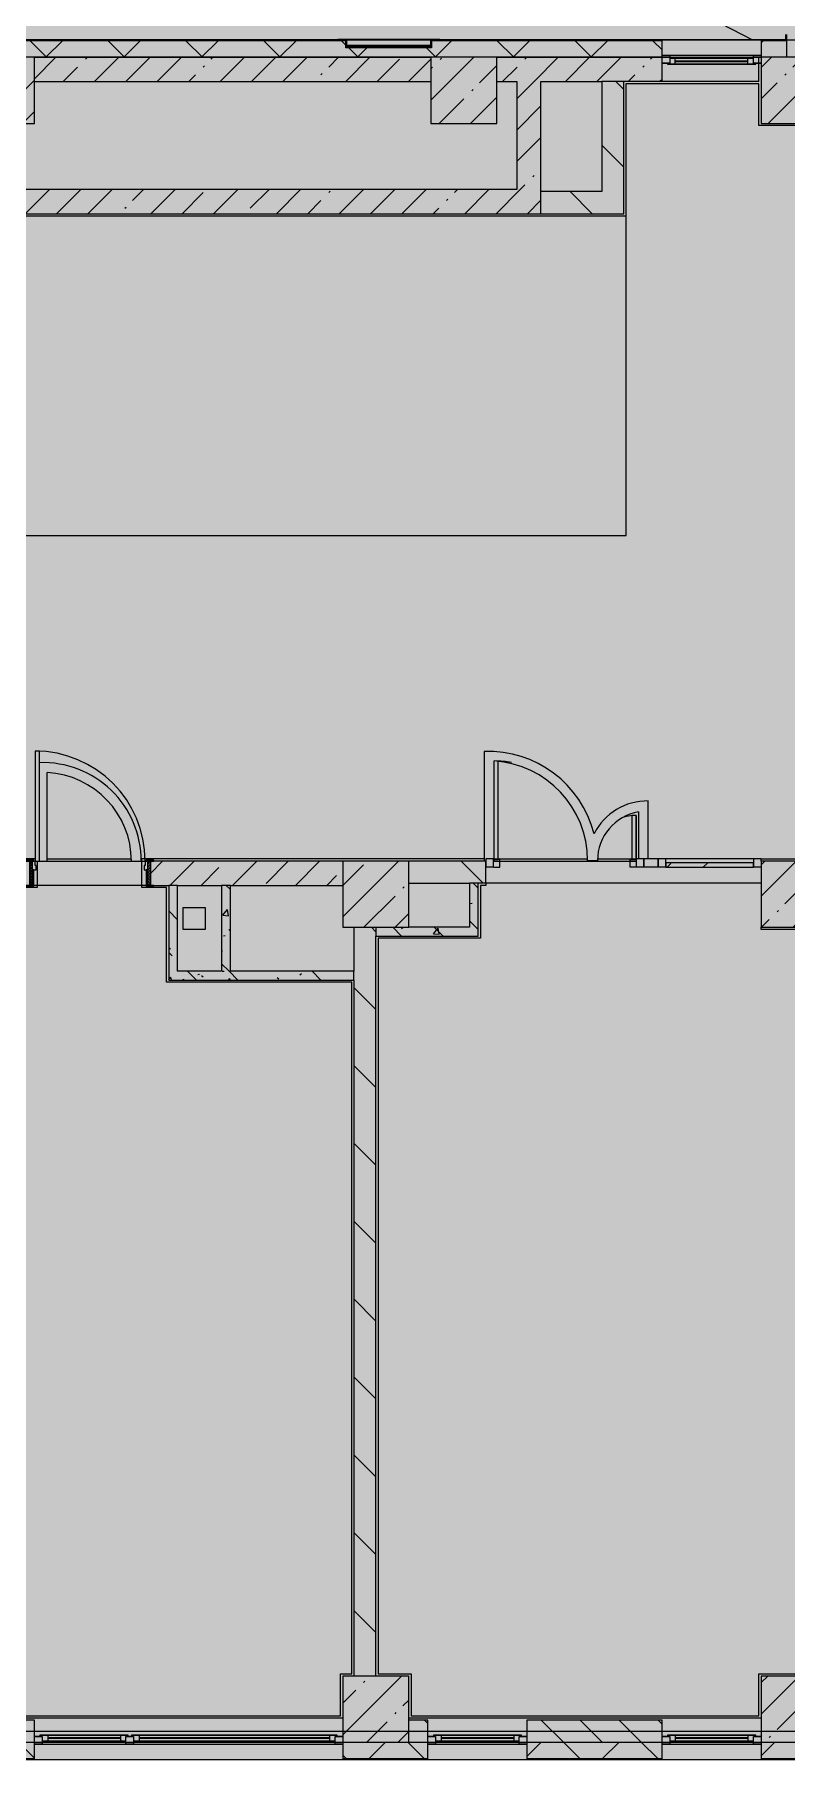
# Model space of a CAD drawing. Header units: millimetres. Extents: x -5507 to 191320, y -8553 to 29000.
# Drawn here: x 88750 to 95580, y -258 to 15407 of the extents above; entities that cross this region are included whole.
import ezdxf

# ---------------------------------------------------------------- set-up
doc = ezdxf.new("R2010")
doc.units = ezdxf.units.MM
for name, color, linetype, lineweight in [('A-DETL-2', 7, 'Continuous', 5), ('A-GLAZ-CURT-1', 7, 'Continuous', 5), ('A-WALL-4', 7, 'Continuous', 5), ('I-WALL-2', 7, 'Continuous', 5), ('S-COLS-2', 7, 'Continuous', 5), ('Оси', 7, 'Continuous', 9)]:
    doc.layers.add(name, color=color, linetype=linetype, lineweight=lineweight)
doc.layers.add('A-DETL-GENF-4', color=7, linetype='Continuous', lineweight=9, true_color=0xc0c0c0, transparency=0.4)
for name, color, linetype, lineweight, true_color in [('A-DETL-GENF-5', 7, 'Continuous', 5, 0xb7b7b7), ('A-DOOR-1', 7, 'Continuous', 5, 0xaaaaaa), ('A-DOOR-2', 7, 'Continuous', 5, 0xe2e2e2), ('A-DOOR-3', 7, 'Continuous', 5, 0xb7b7b7), ('A-DOOR-FRAM-1', 7, 'Continuous', 5, 0xe2e2e2), ('A-DOOR-FRAM-2', 7, 'Continuous', 5, 0xaaaaaa), ('A-DOOR-FRAM-3', 7, 'Continuous', 5, 0xb7b7b7), ('A-FLOR-1', 7, 'Continuous', 5, 0xb7b7b7), ('A-GENM-2', 7, 'Continuous', 5, 0x737373), ('A-GENM-3', 7, 'Continuous', 5, 0xa1a1a1), ('A-GLAZ-3', 7, 'Continuous', 5, 0x737373), ('A-GLAZ-CURT-2', 7, 'Continuous', 5, 0x737373), ('A-GLAZ-CWMG-3', 7, 'Continuous', 5, 0x737373), ('A-WALL-5', 7, 'Continuous', 5, 0x737373), ('A-WALL-6', 7, 'Continuous', 9, 0x737373), ('A-WALL-7', 7, 'Continuous', 5, 0xa1a1a1), ('I-WALL-3', 7, 'Continuous', 5, 0x737373), ('I-WALL-4', 7, 'Continuous', 5, 0x787878), ('S-COLS-1', 7, 'Continuous', 5, 0x737373)]:
    doc.layers.add(name, color=color, linetype=linetype, lineweight=lineweight, true_color=true_color)
pattern_1 = [(45, (62340, 0), (-353.5534, 353.5534), []), (135, (62340, 0), (-353.5534, -353.5534), [])]
pattern_2 = [(135, (62340, 0), (-353.5534, -353.5534), [])]
pattern_3 = [(135, (62340, 0), (-377.171, -377.171), [533.4, -88.9, 17.78, -88.9]), (135, (62340, 376.94), (-377.171, -377.171), []), (50, (62340, 0), (637.6445, -55.787), [66.675, -733.425]), (355, (62340, 0), (-123.35, 668.699), [53.34, -586.74]), (100.451, (62393.1, -4.65), (514.299, 612.908), [56.665, -623.315]), (46.184, (62340, 177.8), (948.776, -147.15), [100.012, -1100.137]), (96.636, (62419, 165.5), (830.91, 865.997), [84.998, -934.973]), (351.184, (62340, 177.8), (830.918, 865.988), [80.01, -880.11]), (21, (62428.9, 133.35), (530.651, -357.928), [66.675, -733.425]), (326, (62428.9, 133.35), (216.308, 644.658), [53.34, -586.74]), (71.451, (62473.1, 103.5), (746.96, 286.724), [56.665, -623.315]), (37.5, (62339.98, 0), (10.8105, 295.9426), [16.764, -562.864, 16.764, -578.866, -588.962]), (37.5, (62339.98, 0), (10.8105, 295.9426), [-1175.258, 16.764, -572.198]), (7.5, (62339.98, 0), (233.869, 350.6318), [16.764, -322.834, 16.764, -549.529, -224.472]), (7.5, (62339.98, 0), (233.869, 350.6318), [-905.891, 16.764, -207.708]), (327.5, (62141.73, 0), (474.5678, -20.0513), [16.764, -205.486, 16.764, -676.656, -920.115]), (327.5, (62141.73, 0), (474.5678, -20.0513), [-915.67, 16.764, -903.351]), (317.5, (62052.83, 0), (518.452, 88.9934), [16.764, -272.161, 16.764, -443.738, -653.415]), (317.5, (62052.83, 0), (518.452, 88.9934), [-749.427, 16.764, -636.651])]
pattern_4 = [(45, (62340, 0), (-285.123, 285.123), []), (45, (62625.1, 0), (-285.123, 285.123), [504.031, -100.806, 16.764, -84.042])]

# ---------------------------------------------------------------- blocks, each defined once
blk = doc.blocks.new('BSC_Колонна _Прямоугольная - 600х600-23286269-3_5_1_птичка')
at = {"layer": 'S-COLS-2'}
h = blk.add_hatch(dxfattribs=at)
h.set_pattern_fill('FP_40', color=256, style=0, pattern_type=2)
h.set_pattern_definition([(45, (-29509.74, -7600), (-285.123, 285.123), []), (45, (-29224.6, -7600), (-285.123, 285.123), [504.031, -100.806, 16.764, -84.042])])
h.paths.add_polyline_path([(300, -300), (300, 300), (-300, 300), (-300, -300)])
at = {"layer": 'S-COLS-1'}
for p, q in [((300, 300), (-300, 300)), ((-300, 300), (-300, -300)), ((300, -300), (300, 300)), ((-300, -300), (300, -300))]:
    blk.add_line(p, q, dxfattribs=at)
blk = doc.blocks.new('BSC_Колонна _Прямоугольная - 600х600-V30-3_5_1_птичка')
at = {"layer": 'S-COLS-2'}
h = blk.add_hatch(dxfattribs=at)
h.set_pattern_fill('FP_47', color=256, style=0, pattern_type=2)
h.set_pattern_definition([(45, (-29509.74, -200), (-285.123, 285.123), []), (45, (-29224.6, -200), (-285.123, 285.123), [504.031, -100.806, 16.764, -84.042])])
h.paths.add_polyline_path([(300, -300), (300, 300), (-300, 300), (-300, -300)])
at = {"layer": 'S-COLS-1'}
for p, q in [((300, 300), (-300, 300)), ((-300, 300), (-300, -300)), ((300, -300), (300, 300)), ((-300, -300), (300, -300))]:
    blk.add_line(p, q, dxfattribs=at)
blk = doc.blocks.new('BSC_Колонна _Прямоугольная - 600х600-V42-3_5_1_птичка')
at = {"layer": 'S-COLS-2'}
h = blk.add_hatch(dxfattribs=at)
h.set_pattern_fill('FP_60', color=256, style=0, pattern_type=2)
h.set_pattern_definition([(45, (-26110, -14900), (-285.123, 285.123), []), (45, (-25824.88, -14900), (-285.123, 285.123), [504.031, -100.806, 16.764, -84.042])])
h.paths.add_polyline_path([(300, -300), (300, 300), (-300, 300), (-300, -300)])
at = {"layer": 'S-COLS-1'}
for p, q in [((300, 300), (-300, 300)), ((-300, 300), (-300, -300)), ((300, -300), (300, 300)), ((-300, -300), (300, -300))]:
    blk.add_line(p, q, dxfattribs=at)
blk = doc.blocks.new('BSC_Колонна _Прямоугольная - 600х600-V49-3_5_1_птичка')
at = {"layer": 'S-COLS-2'}
h = blk.add_hatch(dxfattribs=at)
h.set_pattern_fill('FP_75', color=256, style=0, pattern_type=2)
h.set_pattern_definition([(45, (-33310, -7600), (-285.123, 285.123), []), (45, (-33024.88, -7600), (-285.123, 285.123), [504.031, -100.806, 16.764, -84.042])])
h.paths.add_polyline_path([(300, -300), (300, 300), (-300, 300), (-300, -300), (252, -300)])
at = {"layer": 'S-COLS-1'}
for p, q in [((300, 300), (-300, 300)), ((-300, 300), (-300, -300)), ((300, -300), (300, 300)), ((-300, -300), (300, -300))]:
    blk.add_line(p, q, dxfattribs=at)
blk = doc.blocks.new('BSC_Колонна _Прямоугольная - 600х600-V50-3_5_1_птичка')
at = {"layer": 'S-COLS-2'}
h = blk.add_hatch(dxfattribs=at)
h.set_pattern_fill('FP_76', color=256, style=0, pattern_type=2)
h.set_pattern_definition([(45, (-33310, -200), (-285.123, 285.123), []), (45, (-33024.88, -200), (-285.123, 285.123), [504.031, -100.806, 16.764, -84.042])])
h.paths.add_polyline_path([(300, -300), (300, 300), (-300, 300), (-300, -300), (252, -300)])
at = {"layer": 'S-COLS-1'}
for p, q in [((300, 300), (-300, 300)), ((-300, 300), (-300, -300)), ((300, -300), (300, 300)), ((-300, -300), (300, -300))]:
    blk.add_line(p, q, dxfattribs=at)
blk = doc.blocks.new('BSC_Колонна _Прямоугольная - 600х600-V67-3_5_1_птичка')
at = {"layer": 'S-COLS-2'}
h = blk.add_hatch(dxfattribs=at)
h.set_pattern_fill('FP_90', color=256, style=0, pattern_type=2)
h.set_pattern_definition([(45, (-33310, -14900), (-285.123, 285.123), []), (45, (-33024.88, -14900), (-285.123, 285.123), [504.031, -100.806, 16.764, -84.042])])
h.paths.add_polyline_path([(-300, -300), (300, -300), (300, 300), (-300, 300), (-300, -207)])
at = {"layer": 'S-COLS-1'}
for p, q in [((300, 300), (-300, 300)), ((-300, 300), (-300, -300)), ((300, -300), (300, 300)), ((-300, -300), (300, -300))]:
    blk.add_line(p, q, dxfattribs=at)
blk = doc.blocks.new('BSC_Колонна _Прямоугольная - 600х600-V78-3_5_1_птичка')
at = {"layer": 'S-COLS-2'}
h = blk.add_hatch(dxfattribs=at)
h.set_pattern_fill('FP_102', color=256, style=0, pattern_type=2)
h.set_pattern_definition([(45, (-30310, -14900), (-285.123, 285.123), []), (45, (-30024.88, -14900), (-285.123, 285.123), [504.031, -100.806, 16.764, -84.042])])
h.paths.add_polyline_path([(300, -300), (300, 300), (-300, 300), (-300, -300)])
at = {"layer": 'S-COLS-1'}
for p, q in [((300, 300), (-300, 300)), ((-300, 300), (-300, -300)), ((300, -300), (300, 300)), ((-300, -300), (300, -300))]:
    blk.add_line(p, q, dxfattribs=at)
blk = doc.blocks.new('120_Окно_СКБ_1Ст - 120_Окно_СКБ_1Ст 900х2500_h_-22445987-3_5_1_птичка')
at = {"layer": 'A-GLAZ-3'}
for p, q in [((-450, -127), (-450, -57)), ((-450, -57), (-380, -57)), ((450, -57), (-450, -57)), ((-380, -127), (-450, -127)), ((-450, -127), (-400, -127)), ((-380, -127), (-400, -127)), ((-400, -127), (-400, -137)), ((-400, -137), (400, -137)), ((400, -137), (-400, -137)), ((-380, -57), (-380, -127)), ((380, -87), (-380, -87)), ((-380, -87), (-380, -127)), ((-330, -137), (-330, -87)), ((-330, -107), (330, -107)), ((330, -117), (-330, -117)), ((330, -137), (330, -87)), ((380, -127), (380, -57)), ((380, -57), (450, -57)), ((380, -127), (380, -87)), ((450, -127), (380, -127)), ((400, -127), (380, -127)), ((400, -127), (450, -127)), ((400, -137), (400, -127)), ((450, -57), (450, -127))]:
    blk.add_line(p, q, dxfattribs=at)
blk = doc.blocks.new('120_Окно_СКБ_2Ст - 120_Окно_СКБ_2Ст 2800х2500_створка_-22445922-3_5_1_птичка')
at = {"layer": 'A-GLAZ-3'}
for p, q in [((-1400, -127), (-1400, -57)), ((-1400, -57), (-1330, -57)), ((1400, -57), (-1400, -57)), ((-1330, -127), (-1400, -127)), ((-1400, -127), (-1350, -127)), ((-1330, -127), (-1350, -127)), ((-1350, -127), (-1350, -137)), ((-1350, -137), (520, -137)), ((520, -137), (-1350, -137)), ((-1330, -57), (-1330, -127)), ((500, -87), (-1330, -87)), ((-1330, -87), (-1330, -127)), ((-1280, -137), (-1280, -87)), ((-1280, -107), (450, -107)), ((450, -117), (-1280, -117)), ((450, -137), (450, -87)), ((500, -127), (500, -57)), ((500, -57), (570, -57)), ((500, -127), (500, -87)), ((570, -127), (500, -127)), ((520, -127), (500, -127)), ((520, -127), (550, -127)), ((520, -137), (520, -127)), ((570, -127), (550, -127)), ((550, -127), (550, -137)), ((550, -137), (1350, -137)), ((1350, -137), (550, -137)), ((570, -57), (570, -127)), ((1330, -87), (570, -87)), ((570, -87), (570, -127)), ((620, -137), (620, -87)), ((620, -107), (1280, -107)), ((1280, -117), (620, -117)), ((1280, -137), (1280, -87)), ((1330, -127), (1330, -57)), ((1330, -57), (1400, -57)), ((1330, -127), (1330, -87)), ((1400, -127), (1330, -127)), ((1350, -127), (1330, -127)), ((1350, -127), (1400, -127)), ((1350, -137), (1350, -127)), ((1400, -57), (1400, -127))]:
    blk.add_line(p, q, dxfattribs=at)
blk = doc.blocks.new('120_Окно_СКБ_1Ст - 120_Окно_СКБ_1Ст_900х2500_h_-20705657-3_5_1_птичка')
at = {"layer": 'A-GLAZ-3'}
for p, q in [((-450, -127), (-450, -57)), ((-450, -57), (-380, -57)), ((450, -57), (-450, -57)), ((-380, -127), (-450, -127)), ((-450, -127), (-400, -127)), ((-380, -127), (-400, -127)), ((-400, -127), (-400, -137)), ((-400, -137), (400, -137)), ((400, -137), (-400, -137)), ((-380, -57), (-380, -127)), ((380, -87), (-380, -87)), ((-380, -87), (-380, -127)), ((-330, -137), (-330, -87)), ((-330, -107), (330, -107)), ((330, -117), (-330, -117)), ((330, -137), (330, -87)), ((380, -127), (380, -57)), ((380, -57), (450, -57)), ((380, -127), (380, -87)), ((450, -127), (380, -127)), ((400, -127), (380, -127)), ((400, -127), (450, -127)), ((400, -137), (400, -127)), ((450, -57), (450, -127))]:
    blk.add_line(p, q, dxfattribs=at)
blk = doc.blocks.new('Уголок вложенный - Уголок вложенный-23831105-3_5_1_птичка')
at = {"layer": 'A-GENM-2'}
for p, q in [((29164, 15365), (29244, 15365)), ((29164, 15361), (29164, 15365)), ((29244, 15365), (29244, 15285)), ((29237, 15288), (29237, 15349)), ((29244, 15285), (29240, 15285))]:
    blk.add_line(p, q, dxfattribs=at)
at = {"layer": 'A-GENM-2', "flags": 128}
for points in [[(29167, 15358), (29166, 15358), (29166, 15358), (29165, 15359), (29165, 15359), (29164, 15360), (29164, 15360), (29164, 15361)], [(29237, 15349), (29237, 15351), (29236, 15353), (29235, 15355), (29234, 15356), (29232, 15357), (29230, 15358), (29228, 15358)], [(29240, 15285), (29239, 15285), (29239, 15285), (29238, 15286), (29238, 15286), (29237, 15287), (29237, 15287), (29237, 15288)]]:
    blk.add_lwpolyline(points, dxfattribs=at)
at = {"layer": 'A-GENM-3'}
blk.add_line((29228, 15358), (29167, 15358), dxfattribs=at)
blk = doc.blocks.new('Уголок вложенный - Уголок вложенный-V129-3_5_1_птичка')
at = {"layer": 'A-GENM-2'}
for p, q in [((30010, 15365), (30090, 15365)), ((30010, 15285), (30010, 15365)), ((30090, 15365), (30090, 15361)), ((30014, 15285), (30010, 15285)), ((30017, 15349), (30017, 15288))]:
    blk.add_line(p, q, dxfattribs=at)
at = {"layer": 'A-GENM-2', "flags": 128}
for points in [[(30026, 15358), (30024, 15358), (30022, 15357), (30020, 15356), (30019, 15355), (30018, 15353), (30017, 15351), (30017, 15349)], [(30090, 15361), (30090, 15360), (30090, 15360), (30089, 15359), (30089, 15359), (30088, 15358), (30088, 15358), (30087, 15358)], [(30017, 15288), (30017, 15287), (30017, 15287), (30016, 15286), (30016, 15286), (30015, 15285), (30015, 15285), (30014, 15285)]]:
    blk.add_lwpolyline(points, dxfattribs=at)
at = {"layer": 'A-GENM-3'}
blk.add_line((30087, 15358), (30026, 15358), dxfattribs=at)
blk = doc.blocks.new('Уголок вложенный - Уголок вложенный-V130-3_5_1_птичка')
at = {"layer": 'A-GENM-2'}
for p, q in [((29244, 15365), (30010, 15365)), ((30010, 15285), (29244, 15285))]:
    blk.add_line(p, q, dxfattribs=at)
at = {"layer": 'A-GENM-2', "flags": 128}
for points in [[(29237, 15349), (29237, 15351), (29236, 15353), (29235, 15355), (29234, 15356), (29232, 15357), (29230, 15358), (29228, 15358)], [(30026, 15358), (30024, 15358), (30022, 15357), (30020, 15356), (30019, 15355), (30018, 15353), (30017, 15351), (30017, 15349)]]:
    blk.add_lwpolyline(points, dxfattribs=at)
blk = doc.blocks.new('Полоса с поворотом - Полоса с поворотом-23831104-3_5_1_птичка')
at = {"layer": 'A-GENM-2'}
for p, q in [((19017, 15363), (19783, 15363)), ((19783, 15306), (19017, 15306)), ((19017, 15298), (19783, 15298))]:
    blk.add_line(p, q, dxfattribs=at)
blk = doc.blocks.new('110_Дверь_СКБ_1Ст_Внутренняя1 - Д-4_п__1100x2100h_административные помещения-32218723-3_5_1_птичка')
at = {"layer": 'A-DOOR-1'}
h = blk.add_hatch(dxfattribs=at)
h.set_pattern_fill('FP_86', color=256, style=0, pattern_type=2)
h.set_pattern_definition([(135, (1751.41, 174.685), (-14.14214, -14.14214), []), (225, (1751.41, 174.685), (14.14214, -14.14214), [])])
h.paths.add_polyline_path([(562.5, -110), (562.5, 110), (537.5, 110), (537.5, -110)])
at = {"layer": 'A-DOOR-2'}
h = blk.add_hatch(color=256, dxfattribs=at)
h.paths.add_polyline_path([(502.5, 30), (537.5, 30), (537.5, 110), (512.5, 110), (512.5, 70), (502.5, 70)])
h.paths.add_polyline_path([(-477.5, 30), (-477.5, 70), (-487.5, 70), (-487.5, 110), (-512.5, 110), (-512.5, 30)])
at = {"layer": 'A-DOOR-FRAM-1'}
for points in [[(-447.5, 110), (-447.5, 1110), (-487.5, 1110), (-487.5, 110)], [(-497.5, 110), (-497.5, 118), (-567.5, 118), (-567.5, 110)], [(-497.5, -110), (-497.5, 30), (-512.5, 30), (-512.5, -110)], [(592.5, 110), (592.5, 118), (522.5, 118), (522.5, 110)], [(537.5, -110), (537.5, 30), (522.5, 30), (522.5, -110)], [(-497.5, -118), (-497.5, -110), (-567.5, -110), (-567.5, -118)], [(592.5, -118), (592.5, -110), (522.5, -110), (522.5, -118)]]:
    blk.add_hatch(color=256, dxfattribs=at).paths.add_polyline_path(points)
at = {"layer": 'A-DOOR-FRAM-2'}
h = blk.add_hatch(dxfattribs=at)
h.set_pattern_fill('FP_87', color=256, style=0, pattern_type=2)
h.set_pattern_definition([(45, (-371.384, 174.685), (-14.1421, 14.1421), []), (135, (-371.384, 174.685), (-14.1421, -14.1421), [])])
h.paths.add_polyline_path([(-512.5, -110), (-512.5, 110), (-537.5, 110), (-537.5, -110)])
at = {"layer": 'A-DOOR-3'}
for p, q in [((-487.5, 1110), (-487.5, 110)), ((-447.5, 1110), (-487.5, 1110)), ((-447.5, 110), (-447.5, 1110)), ((-487.5, 110), (-447.5, 110))]:
    blk.add_line(p, q, dxfattribs=at)
blk.add_arc((-487.5, 110), 1000, 360, 90, dxfattribs=at)
at = {"layer": 'A-DOOR-FRAM-3'}
for p, q in [((-497.5, 118), (-567.5, 118)), ((-567.5, 118), (-567.5, 110)), ((-567.5, 110), (-497.5, 110)), ((-512.5, 110), (-537.5, 110)), ((-537.5, 110), (-537.5, -110)), ((-487.5, 110), (-512.5, 110)), ((-512.5, 110), (-512.5, 30)), ((-512.5, -110), (-512.5, 110)), ((-497.5, 110), (-512.5, 110)), ((-512.5, 110), (-512.5, 109)), ((-512.5, 109), (-497.5, 109)), ((-512.5, 30), (-477.5, 30)), ((-497.5, 30), (-512.5, 30)), ((-512.5, 30), (-512.5, -110)), ((-497.5, 110), (-497.5, 118)), ((-497.5, 109), (-497.5, 110)), ((-497.5, -110), (-497.5, 30)), ((-487.5, 70), (-487.5, 110)), ((-477.5, 70), (-487.5, 70)), ((-477.5, 30), (-477.5, 70)), ((512.5, 70), (502.5, 70)), ((502.5, 70), (502.5, 30)), ((502.5, 30), (537.5, 30)), ((512.5, 110), (512.5, 70)), ((537.5, 110), (512.5, 110)), ((592.5, 118), (522.5, 118)), ((522.5, 118), (522.5, 110)), ((537.5, 110), (522.5, 110)), ((522.5, 110), (522.5, 109)), ((522.5, 110), (592.5, 110)), ((522.5, 109), (537.5, 109)), ((537.5, 30), (522.5, 30)), ((522.5, 30), (522.5, -110)), ((537.5, 30), (537.5, 110)), ((562.5, 110), (537.5, 110)), ((537.5, 110), (537.5, -110)), ((537.5, 109), (537.5, 110)), ((537.5, -110), (537.5, 30)), ((562.5, -110), (562.5, 110)), ((592.5, 110), (592.5, 118)), ((-497.5, -110), (-567.5, -110)), ((-567.5, -110), (-567.5, -118)), ((-567.5, -118), (-497.5, -118)), ((-537.5, -110), (-512.5, -110)), ((-512.5, -110), (-497.5, -110)), ((-497.5, -118), (-497.5, -110)), ((522.5, -110), (537.5, -110)), ((592.5, -110), (522.5, -110)), ((522.5, -110), (522.5, -118)), ((522.5, -118), (592.5, -118)), ((537.5, -110), (562.5, -110)), ((592.5, -118), (592.5, -110))]:
    blk.add_line(p, q, dxfattribs=at)
blk = doc.blocks.new('Прямоугольный импост - 50 x 70 мм-31700031-3_5_1_птичка')
at = {"layer": 'A-GLAZ-CWMG-3'}
for p, q in [((-70, 35), (0, 35)), ((-70, -35), (-70, 35)), ((0, -35), (-70, -35)), ((0, -15), (0, -35))]:
    blk.add_line(p, q, dxfattribs=at)
blk = doc.blocks.new('Дверь_Витражная_остекление_ - ДВН_ДАО_Главный вход_1200 в свету-31742133-3_5_1_птичка')
at = {"layer": 'A-DOOR-2'}
for points in [[(-607, 30), (-607, 920), (-643, 925), (-643, 30), (-621, 30)], [(647, 30), (647, 430), (607, 430), (607, 30)]]:
    blk.add_hatch(color=256, dxfattribs=at).paths.add_polyline_path(points)
at = {"layer": 'A-DETL-GENF-5'}
for p, q in [((-607, 30), (-607, 920)), ((647, 430), (607, 430)), ((607, 430), (607, 30)), ((647, 35), (647, 430)), ((-643, 30), (-607, 30)), ((-592, 30), (-643, 30)), ((-592, -40), (-592, 30)), ((592, -40), (592, 30)), ((592, 30), (647, 30)), ((607, 30), (647, 30)), ((-647, -40), (-592, -40)), ((647, -40), (592, -40))]:
    blk.add_line(p, q, dxfattribs=at)
at = {"layer": 'A-DOOR-3'}
blk.add_line((647, 430), (647, 35), dxfattribs=at)
for centre, radius, start, end in [((-647, 30), 895, 79.5087, 89.7197), ((647, 30), 400, 90, 110.0384)]:
    blk.add_arc(centre, radius, start, end, dxfattribs=at)
blk = doc.blocks.new('Системная панель - Стемалит - 40мм-32257327-3_5_1_птичка')
at = {"layer": 'A-GLAZ-CURT-2'}
for p, q in [((65, 35), (-65, 35)), ((-65, 35), (-65, -35)), ((65, -35), (65, 35)), ((-65, -35), (65, -35))]:
    blk.add_line(p, q, dxfattribs=at)
blk = doc.blocks.new('Прямоугольный импост - 50 x 70 мм-31687886-3_5_1_птичка')
at = {"layer": 'A-GLAZ-CWMG-3'}
for p, q in [((-35, 35), (35, 35)), ((-35, -35), (-35, 35)), ((35, 35), (35, -35)), ((35, -35), (-35, -35))]:
    blk.add_line(p, q, dxfattribs=at)
blk = doc.blocks.new('Прямоугольный импост - 50 x 70 мм-31701779-3_5_1_птичка')
at = {"layer": 'A-GLAZ-CWMG-3'}
for p, q in [((0, 35), (-70, 35)), ((-70, 35), (-70, -35)), ((0, -35), (0, 35)), ((-70, -35), (0, -35))]:
    blk.add_line(p, q, dxfattribs=at)
blk = doc.blocks.new('Системная панель - Стекло - 40мм-32257331-3_5_1_птичка')
at = {"layer": 'A-GLAZ-CURT-1'}
h = blk.add_hatch(dxfattribs=at)
h.set_pattern_fill('FP_152', color=256, style=0, pattern_type=2)
h.set_pattern_definition([(45, (-33042.5, -7385), (-1414.21, 1414.21), [1000, -3000]), (45, (-34042.5, -7885), (-1414.21, 1414.21), [3000, -1000]), (45, (-32042.5, -8385), (-1414.21, 1414.21), [1000, -3000])])
h.paths.add_polyline_path([(398, -40), (398, 0), (-398, 0), (-398, -40), (88, -40)])
at = {"layer": 'A-GLAZ-CURT-2'}
for p, q in [((398, 0), (-398, 0)), ((-398, 0), (-398, -40)), ((398, -40), (398, 0)), ((-398, -40), (398, -40))]:
    blk.add_line(p, q, dxfattribs=at)
blk = doc.blocks.new('Прямоугольный импост - 50 x 70 мм-31702100-3_5_1_птичка')
at = {"layer": 'A-GLAZ-CWMG-3'}
for p, q in [((-35, 35), (35, 35)), ((-35, -35), (-35, 35)), ((35, 35), (35, -35)), ((35, -35), (-35, -35))]:
    blk.add_line(p, q, dxfattribs=at)
blk = doc.blocks.new('Прямоугольный импост - 50 x 70 мм-31720914-3_5_1_птичка')
at = {"layer": 'A-GLAZ-CWMG-3'}
blk.add_line((32940, 7920), (32145, 7920), dxfattribs=at)

msp = doc.modelspace()

# ---------------------------------------------------------------- hatches: boundary and pattern name
at = {"layer": 'A-DETL-GENF-4'}
for points in [[(61411.3, 14774.9), (62072, 14774.9), (62072, 15358), (101100, 15358), (101100, 23888.3), (96268.1, 23888.3), (96268.1, 27398.1), (59930.9, 27398.1), (59930.9, 14774.9), (60945.3, 14774.9)], [(98698.7, -258), (100650, -258), (100650, 15358), (62072, 15358), (62072, -258), (97766.6, -258)]]:
    msp.add_hatch(color=256, dxfattribs=at).paths.add_polyline_path(points)
at = {"layer": 'A-WALL-4'}
h = msp.add_hatch(dxfattribs=at)
h.set_pattern_fill('FP_66', color=256, style=0, pattern_type=2)
h.set_pattern_definition(pattern_1)
h.paths.add_polyline_path([(91241.3, 15200), (94450, 15200), (94450, 15350), (92357, 15349), (92357, 15288), (92350, 15285), (91577, 15288), (91577, 15350), (87950.2, 15349), (87950.2, 15288), (87943.2, 15285), (86770.2, 15288), (86770.2, 15350), (82130, 15349), (82130, 15288), (82123, 15285), (81350, 15288), (81350, 15350), (77123, 15349), (77123, 15288), (77116, 15285), (76943, 15288), (76942.8, 15350), (75200, 15350), (75200, 15200), (89376.9, 15200)])
h.paths.add_polyline_path([(100650, 15200), (100650, 15350), (100150, 15350), (100150, 15200), (100563.1, 15200)])
h.paths.add_polyline_path([(97000, 15200), (97750, 15200), (97750, 15350), (97000, 15350)])
h.paths.add_polyline_path([(95950, 15200), (96100, 15200), (96100, 15350), (95950, 15350), (95950, 15271.3)])
h.paths.add_polyline_path([(68868.8, 15200), (69100, 15200), (69100, 15350), (62380, 15350), (62380, 15293), (62230, 15293), (62230, 15200), (68500, 15200)])
h.paths.add_polyline_path([(72100, 15200), (72100, 15350), (71500, 15350), (71500, 15200), (71665.4, 15200)])
h.paths.add_polyline_path([(70600, 15200), (70600, 15350), (70000, 15350), (70000, 15200)])
h.paths.add_polyline_path([(95580, 15200), (95575, 15350), (95350, 15350), (95350, 15200)])
h = msp.add_hatch(dxfattribs=at)
h.set_pattern_fill('FP_64', color=256, style=0, pattern_type=2)
h.set_pattern_definition([(135, (62339.98, 0), (-176.7767, -176.7767), [])])
h.paths.add_polyline_path([(94037.8, -100), (94450, -100), (94450, 100), (93222.8, 100), (93222.8, -100)])
h.paths.add_polyline_path([(100330, -100), (100330, 100), (99763, 100), (99763, -100)])
h.paths.add_polyline_path([(92173.4, -100), (92322.8, -100), (92322.8, 100), (92149.7, 100), (92149.7, -100)])
h.paths.add_polyline_path([(98698.7, -100), (98863, -100), (98863, 100), (98310, 100), (98310, -100)])
h.paths.add_polyline_path([(95950, -100), (96210, -100), (96210, 100), (95950, 100), (95950, 39.5)])
h.paths.add_polyline_path([(85050, -100), (85050, 100), (84850, 100), (84850, -100)])
h.paths.add_polyline_path([(81700, -100), (83050, -100), (83050, 100), (81700, 100)])
h.paths.add_polyline_path([(87150, -100), (87900, -100), (87900, 100), (87150, 100)])
h.paths.add_polyline_path([(88749.7, -100), (88749.7, 100), (88500, 100), (88500, -100)])
h.paths.add_polyline_path([(79600, -100), (79600, 100), (78850, 100), (78850, -100), (79122.9, -100)])
h.paths.add_polyline_path([(84250, -100), (84250, 100), (83950, 100), (83950, -100)])
h.paths.add_polyline_path([(69801, -100), (70000, -100), (70000, 100), (69170, 100), (69170, -100)])
h.paths.add_polyline_path([(73450, -100), (73450, 100), (72699.7, 100), (72699.7, -100)])
h.paths.add_polyline_path([(74350, -100), (74500, -100), (74500, 100), (74350, 100)])
h.paths.add_polyline_path([(77200, -100), (77950, -100), (77950, 100), (77200, 100)])
h = msp.add_hatch(dxfattribs=at)
h.set_pattern_fill('FP_66', color=256, style=0, pattern_type=2)
h.set_pattern_definition(pattern_1)
h.paths.add_polyline_path([(88444.7, -250), (88749.7, -250), (88749.7, -100), (87150, -100), (87150, -250), (87512.5, -250)])
h.paths.add_polyline_path([(92322.8, -250), (92322.8, -100), (91549.7, -100), (91549.7, -250), (92173.4, -250)])
h.paths.add_polyline_path([(93222.8, -250), (94450, -250), (94450, -100), (93222.8, -100)])
h.paths.add_polyline_path([(100650, -250), (100650, -100), (99763, -100), (99763, -250), (100563.1, -250)])
h.paths.add_polyline_path([(98863, -250), (98863, -100), (98310, -100), (98310, -250), (98698.7, -250)])
h.paths.add_polyline_path([(95350, -250), (96210, -250), (96210, -100), (95350, -100)])
h.paths.add_polyline_path([(83050, -250), (83050, -100), (81700, -100), (81700, -250), (81919.4, -250)])
h.paths.add_polyline_path([(83950, -250), (85050, -250), (85050, -100), (83950, -100)])
h.paths.add_polyline_path([(77200, -250), (77950, -250), (77950, -100), (77200, -100)])
h.paths.add_polyline_path([(78850, -250), (79600, -250), (79600, -100), (78850, -100)])
h.paths.add_polyline_path([(75100, -250), (75100, -100), (74350, -100), (74350, -250), (74461.9, -250)])
h.paths.add_polyline_path([(63275.7, -250), (66070, -250), (66070, -100), (62080, -100), (62080, -250)])
h.paths.add_polyline_path([(72699.7, -250), (73450, -250), (73450, -100), (72699.7, -100)])
h.paths.add_polyline_path([(70599.7, -250), (70599.7, -100), (69170, -100), (69170, -250), (69801, -250)])
at = {"layer": 'I-WALL-2'}
h = msp.add_hatch(dxfattribs=at)
h.set_pattern_fill('FP_62', color=256, style=0, pattern_type=2)
h.set_pattern_definition(pattern_4)
h.paths.add_polyline_path([(94450, 14980), (94450, 15200), (92950, 15200), (92950, 14980), (94101.2, 14980)])
h.paths.add_polyline_path([(77150, 14980), (80450.2, 14980), (80450.2, 15200), (76650, 15200), (76650, 14980)])
h.paths.add_polyline_path([(92350, 14980), (92350, 15200), (88750, 15200), (88750, 14980), (92173.4, 14980)])
h.paths.add_polyline_path([(88150, 14980), (88150, 15200), (84850, 15200), (84850, 14980), (87512.5, 14980)])
h.paths.add_polyline_path([(81050.2, 14980), (84250, 14980), (84250, 15200), (81050.2, 15200)])
h = msp.add_hatch(dxfattribs=at)
h.set_pattern_fill('FP_62', color=256, style=0, pattern_type=2)
h.set_pattern_definition(pattern_4)
h.paths.add_polyline_path([(93350, 14000), (93350, 14980), (93130, 14980), (93130, 14000)])
h = msp.add_hatch(dxfattribs=at)
h.set_pattern_fill('FP_65', color=256, style=0, pattern_type=2)
h.set_pattern_definition(pattern_2)
h.paths.add_polyline_path([(94101.2, 13980), (94101.2, 14980), (93901.2, 14980), (93901.2, 13980)])
h = msp.add_hatch(dxfattribs=at)
h.set_pattern_fill('FP_62', color=256, style=0, pattern_type=2)
h.set_pattern_definition(pattern_4)
h.paths.add_polyline_path([(93350, 13780), (93350, 14000), (82550, 14000), (82550, 13780), (93105.6, 13780)])
h = msp.add_hatch(dxfattribs=at)
h.set_pattern_fill('FP_65', color=256, style=0, pattern_type=2)
h.set_pattern_definition(pattern_2)
h.paths.add_polyline_path([(93350, 13780), (94101.2, 13780), (94101.2, 13980), (93350, 13980)])
h = msp.add_hatch(dxfattribs=at)
h.set_pattern_fill('FP_62', color=256, style=0, pattern_type=2)
h.set_pattern_definition(pattern_4)
h.paths.add_polyline_path([(89835, 7680), (91549.7, 7680), (91549.7, 7900), (89805, 7900), (89805, 7680)])
h.paths.add_polyline_path([(88675, 7680), (88705, 7680), (88705, 7900), (88500, 7900), (88500, 7680)])
h = msp.add_hatch(dxfattribs=at)
h.set_pattern_fill('FP_65', color=256, style=0, pattern_type=2)
h.set_pattern_definition(pattern_2)
h.paths.add_polyline_path([(99630, 7700), (100330, 7700), (100330, 7900), (98350, 7900), (98350, 7830), (97150, 7830), (97150, 7900), (95950, 7900), (95950, 7700), (99550, 7700)])
h.paths.add_polyline_path([(92779.7, 7700), (92850, 7700), (92850, 7900), (92149.7, 7900), (92149.7, 7700), (92699.7, 7700)])
h = msp.add_hatch(dxfattribs=at)
h.set_pattern_fill('FP_65', color=256, style=0, pattern_type=2)
h.set_pattern_definition(pattern_2)
h.paths.add_polyline_path([(91847.6, 500), (91850.7, 500), (91850.7, 7300), (91650.7, 7300), (91650.7, 500)])
at = {"layer": 'I-WALL-4'}
h = msp.add_hatch(dxfattribs=at)
h.set_pattern_fill('FP_72', color=256, style=0, pattern_type=2)
h.set_pattern_definition(pattern_3)
h.paths.add_polyline_path([(90049.7, 6820), (90049.7, 7680), (89969.7, 7680), (89969.7, 6820)])
h = msp.add_hatch(dxfattribs=at)
h.set_pattern_fill('FP_72', color=256, style=0, pattern_type=2)
h.set_pattern_definition(pattern_3)
h.paths.add_polyline_path([(90529.7, 6900), (90529.7, 7680), (90449.7, 7680), (90449.7, 6900)])
h = msp.add_hatch(dxfattribs=at)
h.set_pattern_fill('FP_72', color=256, style=0, pattern_type=2)
h.set_pattern_definition(pattern_3)
h.paths.add_polyline_path([(92779.7, 7300), (92779.7, 7700), (92699.7, 7700), (92699.7, 7300)])
h = msp.add_hatch(dxfattribs=at)
h.set_pattern_fill('FP_72', color=256, style=0, pattern_type=2)
h.set_pattern_definition(pattern_3)
h.paths.add_polyline_path([(92149.7, 7220), (92779.7, 7220), (92779.7, 7300), (91850.7, 7300), (91850.7, 7220)])
h = msp.add_hatch(dxfattribs=at)
h.set_pattern_fill('FP_72', color=256, style=0, pattern_type=2)
h.set_pattern_definition(pattern_3)
h.paths.add_polyline_path([(91650.7, 6820), (91650.7, 6900), (90049.7, 6900), (90049.7, 6820), (91241.3, 6820)])

# ---------------------------------------------------------------- linework, layer by layer
at = {"layer": 'A-DETL-2'}
msp.add_line((62072, 15358), (100650, 15358), dxfattribs=at)
at = {"layer": 'A-FLOR-1'}
for p, q in [((95268.2, 15358), (76900, 24880)), ((95330, 14960), (94121.2, 14960)), ((94121.2, 14960), (94121.2, 10859)), ((95330, 14580), (95330, 14960)), ((95970, 14580), (95330, 14580)), ((94122.2, 13759), (82582.2, 13759)), ((94122.2, 10859), (94122.2, 13759)), ((82571, 10859), (94122.2, 10859)), ((92834.3, 8897.4), (92834.3, 7903)), ((92924.3, 7903), (92924.3, 8809.8)), ((88865, 7900), (88865, 8704)), ((94234.5, 8349.4), (94234.5, 7920)), ((94324.5, 7920), (94324.5, 8446.9)), ((88755, 7920), (86319, 7920)), ((88775, 7900), (88775, 7660)), ((88795, 7900), (88865, 7900)), ((88865, 7920), (89628.8, 7920)), ((89630, 7900), (89720, 7900)), ((92834.3, 7920), (89718.8, 7920)), ((89725, 7660), (89725, 7920)), ((92834.3, 7903), (92850, 7903)), ((92924.3, 7920), (93772.2, 7920)), ((93773, 7906.5), (93863, 7906.5)), ((93864.1, 7920), (94215, 7920)), ((95350, 7920), (100849.5, 7920)), ((92850, 7680), (92799.7, 7680)), ((92799.7, 7680), (92799.7, 7200)), ((92850, 7700), (92850, 7680)), ((88775, 7660), (88521, 7660)), ((89949.7, 7660), (89725, 7660)), ((89949.7, 6800), (89949.7, 7660)), ((90100, 7480), (90300, 7480)), ((90100, 7280), (90100, 7480)), ((90300, 7480), (90300, 7280)), ((90300, 7280), (90100, 7280)), ((95350, 7280), (95350, 7300)), ((95970, 7280), (95350, 7280)), ((92799.7, 7200), (91870.7, 7200)), ((91870.7, 7200), (91870.7, 520)), ((91630.7, 6800), (89949.7, 6800)), ((91630.7, 520), (91630.7, 6800)), ((91529.7, 140), (91529.7, 520)), ((91529.7, 520), (91630.7, 520)), ((91870.7, 520), (92169.7, 520)), ((92169.7, 520), (92169.7, 140)), ((95330, 140), (95330, 520)), ((95330, 520), (95970, 520)), ((88520, 140), (91529.7, 140)), ((92169.7, 140), (95330, 140))]:
    msp.add_line(p, q, dxfattribs=at)
for centre, radius, start, end in [((88825, 7900), 895, 0, 91.92148), ((92868, 7903), 995, 14.33829, 91.93805), ((92868, 7906.5), 905, 360, 86.42904), ((88825, 7900), 805, 360, 87.15183), ((94317, 7903), 544, 89.21005, 153.06648), ((94317, 7903), 454, 100.46985, 179.55829)]:
    msp.add_arc(centre, radius, start, end, dxfattribs=at)
at = {"layer": 'A-WALL-5'}
for p, q in [((94450, 15200), (94450, 15358)), ((95350, 15358), (95350, 15200)), ((88750, 15200), (92350, 15200)), ((92950, 15200), (95350, 15200)), ((88749.7, 100), (88500, 100)), ((88749.7, -258), (88749.7, 100)), ((92322.8, 100), (92149.7, 100)), ((92322.8, -258), (92322.8, 100)), ((94450, 100), (93222.8, 100)), ((93222.8, 100), (93222.8, -258)), ((94450, -258), (94450, 100)), ((88749.7, -100), (91549.7, -100)), ((91549.7, -100), (91549.7, -258)), ((92322.8, -100), (93222.8, -100)), ((94450, -100), (95350, -100)), ((95350, -100), (95350, -258)), ((72699.7, -258), (91549.7, -258)), ((91549.7, -258), (101380, -258))]:
    msp.add_line(p, q, dxfattribs=at)
at = {"layer": 'A-WALL-6'}
for p, q in [((91578.7, 15353), (87948.5, 15353)), ((94450, 15353), (92355.2, 15353)), ((95573, 15353), (95350, 15353)), ((95573, 15358), (95573, 15350)), ((95575, 15350), (95575, 15407.3)), ((95580, 15407.3), (95580, 15200)), ((91577.4, 15350), (87949.8, 15350)), ((92350, 15200), (88750, 15200)), ((94450, 15350), (92356.5, 15350)), ((94450, 15200), (92950, 15200)), ((95580, 15350), (95350, 15350)), ((94101.2, 14980), (93901.2, 14980)), ((90049.7, 7680), (89969.7, 7680)), ((90529.7, 7680), (90449.7, 7680)), ((92779.7, 7700), (92699.7, 7700)), ((91850.7, 7300), (91850.7, 7220)), ((91650.7, 6820), (91650.7, 6900)), ((88500, -100), (88749.7, -100)), ((92149.7, -100), (92322.8, -100)), ((93222.8, -100), (94450, -100)), ((87150, -250), (88749.7, -250)), ((87150, -253), (88749.7, -253)), ((91549.7, -250), (92322.8, -250)), ((91549.7, -253), (92322.8, -253)), ((93222.8, -250), (94450, -250)), ((93222.8, -253), (94450, -253)), ((95350, -250), (96210, -250)), ((95350, -253), (96210, -253))]:
    msp.add_line(p, q, dxfattribs=at)
at = {"layer": 'A-WALL-7'}
for p, q in [((91507, 15358), (88020.2, 15358)), ((91580.9, 15358), (91568, 15358)), ((92366, 15358), (92353, 15358)), ((95573, 15358), (92427, 15358))]:
    msp.add_line(p, q, dxfattribs=at)
at = {"layer": 'I-WALL-3'}
for p, q in [((95573, 15407.3), (95573, 15358)), ((94450, 14980), (94450, 15200)), ((95330, 14980), (95330, 15200)), ((88750, 14980), (92350, 14980)), ((92950, 14980), (93130, 14980)), ((93130, 14980), (93130, 14000)), ((93350, 14980), (93901.2, 14980)), ((93350, 13780), (93350, 14980)), ((93901.2, 14980), (93901.2, 13980)), ((94101.2, 13780), (94101.2, 14980)), ((95330, 14980), (94101.2, 14980)), ((93130, 14000), (82550, 14000)), ((93901.2, 13980), (93350, 13980)), ((82550, 13780), (94101.2, 13780)), ((88865, 7900), (89630, 7900)), ((89720, 7900), (89755, 7900)), ((91549.7, 7900), (89835, 7900)), ((92850, 7900), (92149.7, 7900)), ((92850, 7700), (92850, 7900)), ((92920, 7900), (94215, 7900)), ((89765, 7680), (88745, 7680)), ((89835, 7680), (89969.7, 7680)), ((89969.7, 7680), (89969.7, 6820)), ((90049.7, 7680), (90449.7, 7680)), ((90049.7, 6900), (90049.7, 7680)), ((90449.7, 7680), (90449.7, 6900)), ((90529.7, 7680), (91549.7, 7680)), ((90529.7, 6900), (90529.7, 7680)), ((92149.7, 7700), (92699.7, 7700)), ((92699.7, 7700), (92699.7, 7300)), ((92779.7, 7220), (92779.7, 7700)), ((95350, 7700), (92779.7, 7700)), ((91650.7, 7300), (91650.7, 6900)), ((91850.7, 500), (91850.7, 7220)), ((91850.7, 7220), (92779.7, 7220)), ((92699.7, 7300), (92149.7, 7300)), ((90449.7, 6900), (90049.7, 6900)), ((91650.7, 6900), (90529.7, 6900)), ((89969.7, 6820), (91650.7, 6820)), ((91650.7, 6820), (91650.7, 500)), ((88500, 120), (91549.7, 120)), ((92149.7, 120), (95350, 120))]:
    msp.add_line(p, q, dxfattribs=at)
at = {"layer": 'Оси'}
msp.add_line((88600, 0), (101100, 0), dxfattribs=at)

# ---------------------------------------------------------------- block references
at = {"layer": 'A-DOOR-3'}
for name, p in [('110_Дверь_СКБ_1Ст_Внутренняя1 - Д-4_п__1100x2100h_административные помещения-32218723-3_5_1_птичка', (89242.5, 7790)), ('Дверь_Витражная_остекление_ - ДВН_ДАО_Главный вход_1200 в свету-31742133-3_5_1_птичка', (93567.5, 7885))]:
    msp.add_blockref(name, p, dxfattribs=at)
at = {"layer": 'A-GENM-2'}
for name, p in [('Уголок вложенный - Уголок вложенный-23831105-3_5_1_птичка', (62340, 0)), ('Уголок вложенный - Уголок вложенный-V130-3_5_1_птичка', (62340, 0)), ('Полоса с поворотом - Полоса с поворотом-23831104-3_5_1_птичка', (72567, 0)), ('Уголок вложенный - Уголок вложенный-V129-3_5_1_птичка', (62340, 0))]:
    msp.add_blockref(name, p, dxfattribs=at)
at = {"layer": 'A-GLAZ-3'}
msp.add_blockref('120_Окно_СКБ_1Ст - 120_Окно_СКБ_1Ст_900х2500_h_-20705657-3_5_1_птичка', (94900, 15275), dxfattribs=at)
at = {"layer": 'A-GLAZ-3', "rotation": 180}
for name, p in [('120_Окно_СКБ_2Ст - 120_Окно_СКБ_2Ст 2800х2500_створка_-22445922-3_5_1_птичка', (90149.7, -175)), ('120_Окно_СКБ_1Ст - 120_Окно_СКБ_1Ст 900х2500_h_-22445987-3_5_1_птичка', (92772.8, -175)), ('120_Окно_СКБ_1Ст - 120_Окно_СКБ_1Ст 900х2500_h_-22445987-3_5_1_птичка', (94900, -175))]:
    msp.add_blockref(name, p, dxfattribs=at)
at = {"layer": 'A-GLAZ-CURT-2'}
for name, p in [('Системная панель - Стемалит - 40мм-32257327-3_5_1_птичка', (94350, 7885)), ('Системная панель - Стекло - 40мм-32257331-3_5_1_птичка', (94882.5, 7885))]:
    msp.add_blockref(name, p, dxfattribs=at)
at = {"layer": 'A-GLAZ-CWMG-3', "rotation": 180}
msp.add_blockref('Прямоугольный импост - 50 x 70 мм-31701779-3_5_1_птичка', (92850, 7885), dxfattribs=at)
at = {"layer": 'A-GLAZ-CWMG-3', "extrusion": (0, 0, -1), "rotation": 180}
for name, p in [('Прямоугольный импост - 50 x 70 мм-31687886-3_5_1_птичка', (-94250, 7885)), ('Прямоугольный импост - 50 x 70 мм-31702100-3_5_1_птичка', (-94450, 7885)), ('Прямоугольный импост - 50 x 70 мм-31700031-3_5_1_птичка', (-95350, 7885))]:
    msp.add_blockref(name, p, dxfattribs=at)
at = {"layer": 'A-GLAZ-CWMG-3'}
msp.add_blockref('Прямоугольный импост - 50 x 70 мм-31720914-3_5_1_птичка', (62340, 0), dxfattribs=at)
at = {"layer": 'S-COLS-1'}
for name, p in [('BSC_Колонна _Прямоугольная - 600х600-V42-3_5_1_птичка', (88450, 14900)), ('BSC_Колонна _Прямоугольная - 600х600-V78-3_5_1_птичка', (92650, 14900)), ('BSC_Колонна _Прямоугольная - 600х600-V67-3_5_1_птичка', (95650, 14900)), ('BSC_Колонна _Прямоугольная - 600х600-23286269-3_5_1_птичка', (91849.7, 7600)), ('BSC_Колонна _Прямоугольная - 600х600-V49-3_5_1_птичка', (95650, 7600)), ('BSC_Колонна _Прямоугольная - 600х600-V30-3_5_1_птичка', (91849.7, 200)), ('BSC_Колонна _Прямоугольная - 600х600-V50-3_5_1_птичка', (95650, 200))]:
    msp.add_blockref(name, p, dxfattribs=at)

doc.saveas('drawing.dxf')
